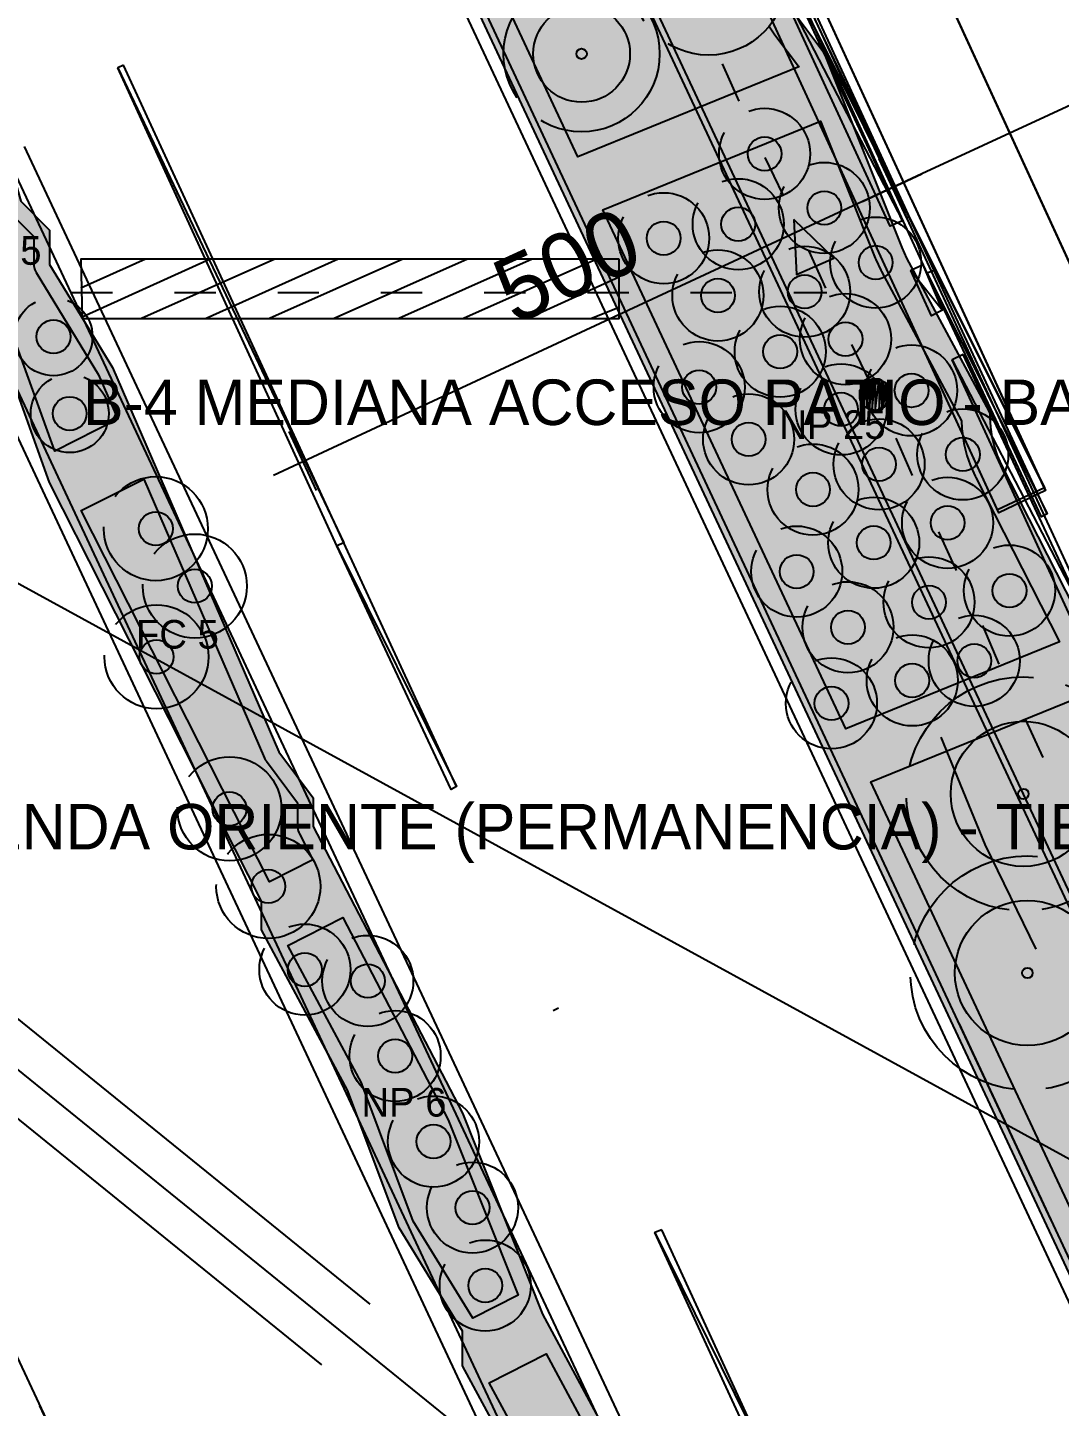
# Model space of a CAD drawing. Header units: metres. Extents: x 1 to 213, y 1 to 147.
# Drawn here: x 95.04 to 102.97, y 90.53 to 101.13 of the extents above; entities that cross this region are included whole.
import ezdxf
from ezdxf.enums import TextEntityAlignment as Align

# ---------------------------------------------------------------- set-up
doc = ezdxf.new("R2010")
doc.units = ezdxf.units.M
doc.linetypes.add('DASHED', pattern=[1.524, 1.27, -0.254])
for name, color, linetype in [('00-BASE-ARQUITECTURA', 8, 'Continuous'), ('00-BASE-TEXTO', 8, 'Continuous'), ('PJ-ARBUSTOS', 82, 'Continuous'), ('PJ-COPA-ADULTA', 8, 'DASHED'), ('PJ-CUBRESUELOS', 150, 'Continuous'), ('PJ-ETIQUETAS', 7, 'Continuous'), ('PJ-GRAVILLA', 42, 'Continuous'), ('PJ-LIMITE-JARDIN', 7, 'Continuous'), ('PJ-MASAS', 92, 'Continuous'), ('PJ-MASAS-RELLENO', 92, 'Continuous'), ('PJ-RIEGO-SECTORES', 5, 'Continuous'), ('PJ-ZONAS-TIPOLOGIA', 30, 'Continuous')]:
    doc.layers.add(name, color=color, linetype=linetype)

# ---------------------------------------------------------------- blocks, each defined once
blk = doc.blocks.new('PJ_GB')
blk.add_circle((0, 0), 0.13)
at = {"flags": 1}
for tag, p, height in [('CODIGO', (0.15, 0.15), 0.2), ('ESPECIE', (0.15, -0.1), 0.15), ('ZONA', (0.15, -0.3), 0.15)]:
    blk.add_attdef(tag, p, '', height=height, dxfattribs=at)
blk = doc.blocks.new('PJ_FC')
blk.add_circle((0, 0), 0.13)
at = {"flags": 1}
for tag, p, height in [('CODIGO', (0.15, 0.15), 0.2), ('ESPECIE', (0.15, -0.1), 0.15), ('ZONA', (0.15, -0.3), 0.15)]:
    blk.add_attdef(tag, p, '', height=height, dxfattribs=at)
blk = doc.blocks.new('PJ_NP')
blk.add_circle((0, 0), 0.13)
at = {"flags": 1}
for tag, p, height in [('CODIGO', (0.15, 0.15), 0.2), ('ESPECIE', (0.15, -0.1), 0.15), ('ZONA', (0.15, -0.3), 0.15)]:
    blk.add_attdef(tag, p, '', height=height, dxfattribs=at)
blk = doc.blocks.new('PJ_HS')
for radius in [0.558, 0.04]:
    blk.add_circle((0, 0), radius)
at = {"flags": 1}
for tag, p, height in [('CODIGO', (0.15, 0.15), 0.2), ('ESPECIE', (0.15, -0.1), 0.15), ('ZONA', (0.15, -0.3), 0.15)]:
    blk.add_attdef(tag, p, '', height=height, dxfattribs=at)
blk = doc.blocks.new('PJ_BA')
for radius in [0.372, 0.04]:
    blk.add_circle((0, 0), radius)
at = {"flags": 1}
for tag, p, height in [('CODIGO', (0.15, 0.15), 0.2), ('ESPECIE', (0.15, -0.1), 0.15), ('ZONA', (0.15, -0.3), 0.15)]:
    blk.add_attdef(tag, p, '', height=height, dxfattribs=at)

msp = doc.modelspace()

# ---------------------------------------------------------------- hatches: boundary and pattern name
at = {"layer": 'PJ-GRAVILLA'}
h = msp.add_hatch(dxfattribs=at)
h.set_pattern_fill('GRAVEL', scale=0.03)
h.paths.add_polyline_path([(90.399, 107.685), (91.413, 106.759), (92.031, 105.966), (93.089, 104.069), (93.177, 103.628), (93.662, 102.835), (94.059, 101.732), (94.809, 100.409), (94.985, 99.792), (95.206, 99.571), (95.206, 99.307), (95.691, 98.513), (96.97, 95.559), (97.234, 95.206), (97.234, 94.985), (98.381, 92.781), (98.998, 91.237), (99.66, 90.002), (99.66, 89.782), (99.924, 89.473), (100.012, 89.076), (99.704, 88.768), (99.263, 88.988), (99.263, 89.209), (98.381, 90.84), (98.381, 91.105), (97.896, 91.899), (97.499, 92.957), (96.837, 94.192), (96.837, 94.412), (95.206, 97.631), (94.809, 98.734), (94.324, 99.527), (93.927, 100.63), (93.442, 101.424), (92.516, 103.584), (91.943, 104.158), (91.546, 104.29), (91.193, 104.643), (90.928, 104.687), (90.355, 105.084), (90.399, 107.685)])
h = msp.add_hatch(dxfattribs=at)
h.set_pattern_fill('GRAVEL', scale=0.03)
h.paths.add_polyline_path([(96.457, 105.666), (98.275, 106.618), (98.292, 106.626), (98.306, 106.613), (98.72, 106.2), (98.733, 106.186), (98.739, 106.168), (98.923, 105.579), (98.947, 105.515), (98.975, 105.453), (99.009, 105.393), (99.385, 104.792), (99.394, 104.775), (99.402, 104.757), (99.952, 103.304), (99.986, 103.227), (100.028, 103.153), (100.077, 103.085), (100.134, 103.022), (100.262, 102.893), (100.276, 102.878), (100.285, 102.859), (100.855, 101.394), (100.884, 101.327), (100.919, 101.264), (100.96, 101.203), (101.148, 100.953), (101.158, 100.938), (101.165, 100.922), (101.76, 99.436), (101.797, 99.356), (102.429, 98.178), (102.437, 98.16), (102.438, 98.141), (102.438, 98.131), (102.441, 98.056), (102.452, 97.982), (102.469, 97.909), (102.494, 97.838), (102.525, 97.769), (103.794, 95.272), (103.803, 95.249), (103.81, 95.226), (103.893, 94.868), (103.914, 94.794), (103.942, 94.722), (103.977, 94.653), (104.018, 94.588), (104.065, 94.527), (104.189, 94.383), (104.201, 94.368), (104.202, 94.333), (104.21, 94.253), (104.226, 94.175), (104.25, 94.099), (104.281, 94.026), (104.319, 93.956), (104.677, 93.369), (104.686, 93.353), (104.693, 93.337), (105.277, 91.836), (105.307, 91.768), (105.344, 91.702), (105.735, 91.077), (105.744, 91.06), (105.752, 91.042), (106.302, 89.59), (106.336, 89.513), (106.378, 89.439), (106.427, 89.37), (106.484, 89.307), (106.613, 89.178), (106.626, 89.164), (106.627, 89.145), (106.627, 89.137), (106.631, 89.062), (106.641, 88.986), (106.659, 88.913), (106.684, 88.841), (106.715, 88.772), (107.5, 87.241), (107.516, 87.207), (108.087, 85.779), (108.116, 85.715), (108.15, 85.654), (108.19, 85.596), (108.379, 85.344), (108.39, 85.328), (108.398, 85.309), (108.76, 84.302), (108.792, 84.227), (108.83, 84.156), (109.262, 83.449), (109.272, 83.431), (109.28, 83.413), (109.642, 82.406), (109.673, 82.331), (109.712, 82.26), (110.146, 81.551), (110.154, 81.535), (110.161, 81.519), (110.723, 80.075), (110.76, 79.993), (110.806, 79.916), (110.861, 79.845), (111.022, 79.657), (111.036, 79.639), (111.045, 79.619), (111.638, 78.094), (111.675, 78.012), (112.572, 76.303), (112.579, 76.288), (112.584, 76.271), (112.668, 75.906), (112.689, 75.832), (112.717, 75.76), (112.752, 75.692), (112.793, 75.627), (112.84, 75.566), (112.965, 75.42), (112.976, 75.406), (112.985, 75.39), (113.585, 74.103), (113.593, 74.083), (113.594, 74.078), (113.601, 74.011), (113.617, 73.934), (113.64, 73.86), (113.67, 73.787), (113.708, 73.718), (113.752, 73.653), (113.848, 73.524), (113.858, 73.51), (113.865, 73.494), (114.46, 72.008), (114.497, 71.927), (115.128, 70.749), (115.137, 70.732), (115.138, 70.712), (115.138, 70.709), (115.142, 70.632), (115.153, 70.555), (115.171, 70.48), (115.197, 70.407), (115.23, 70.336), (116.011, 68.853), (116.019, 68.835), (116.02, 68.802), (116.028, 68.722), (116.044, 68.644), (116.068, 68.568), (116.099, 68.494), (116.137, 68.424), (116.494, 67.839), (116.504, 67.821), (116.512, 67.802), (116.852, 66.857), (116.88, 66.79), (116.913, 66.726), (116.953, 66.665), (116.997, 66.608), (117.153, 66.426), (117.165, 66.41), (117.167, 66.37), (117.167, 66.37), (117.17, 66.313), (117.182, 66.235), (117.201, 66.158), (117.228, 66.084), (117.262, 66.012), (117.775, 65.06), (117.783, 65.043), (117.789, 65.025), (117.983, 64.407), (118.007, 64.339), (118.038, 64.274), (118.922, 62.589), (118.929, 62.574), (118.934, 62.557), (119.018, 62.192), (119.039, 62.118), (119.067, 62.046), (119.102, 61.977), (119.143, 61.912), (119.19, 61.851), (119.313, 61.709), (119.326, 61.691), (119.335, 61.672), (119.604, 61), (113.028, 61), (113.951, 62.424), (113.988, 62.487), (114.019, 62.554), (114.291, 63.213), (114.301, 63.235), (114.314, 63.255), (114.889, 64.045), (114.931, 64.11), (114.967, 64.179), (114.997, 64.251), (115.019, 64.326), (115.034, 64.402), (115.047, 64.494), (115.051, 64.514), (115.062, 64.531), (115.161, 64.657), (115.206, 64.722), (115.246, 64.792), (115.277, 64.865), (115.302, 64.941), (115.319, 65.019), (115.328, 65.099), (115.329, 65.179), (115.321, 65.258), (115.307, 65.337), (115.284, 65.413), (115.254, 65.487), (96.449, 105.64), (96.442, 105.657), (96.457, 105.666)])
at = {"layer": 'PJ-MASAS-RELLENO'}
for points in [[(99.195, 104.68), (99.197, 104.677), (99.198, 104.674), (99.746, 103.226), (99.75, 103.216), (99.784, 103.138), (99.795, 103.117), (99.837, 103.044), (99.85, 103.024), (99.899, 102.956), (99.914, 102.938), (99.971, 102.875), (99.979, 102.866), (100.089, 102.756), (100.65, 101.314), (100.653, 101.305), (100.683, 101.238), (100.692, 101.22), (100.727, 101.157), (100.737, 101.14), (100.778, 101.08), (100.784, 101.071), (100.966, 100.83), (100.968, 100.825), (99.27, 100.134), (97.402, 104.124), (99.108, 104.818), (99.195, 104.68)], [(94.698, 100.363), (94.87, 99.759), (94.874, 99.747), (94.879, 99.736), (94.885, 99.726), (94.892, 99.716), (94.901, 99.707), (95.086, 99.522), (95.086, 99.307), (95.086, 99.296), (95.088, 99.285), (95.09, 99.274), (95.094, 99.264), (95.098, 99.254), (95.103, 99.244), (95.584, 98.458), (95.732, 98.117), (95.247, 97.872), (94.922, 98.774), (94.917, 98.786), (94.911, 98.796), (94.433, 99.58), (94.04, 100.67), (94.035, 100.682), (94.029, 100.692), (93.96, 100.807), (94.338, 100.998), (94.698, 100.363)], [(101.556, 99.355), (101.56, 99.344), (101.598, 99.263), (101.603, 99.252), (102.219, 98.103), (102.222, 98.046), (102.224, 98.025), (102.234, 97.951), (102.238, 97.931), (102.255, 97.858), (102.261, 97.838), (102.286, 97.767), (102.293, 97.747), (102.324, 97.679), (102.328, 97.669), (102.972, 96.404), (101.33, 95.736), (99.461, 99.726), (101.135, 100.407), (101.556, 99.355)], [(96.86, 95.511), (96.866, 95.498), (96.874, 95.487), (97.114, 95.166), (97.114, 94.985), (97.115, 94.974), (97.117, 94.962), (97.119, 94.951), (97.123, 94.94), (97.128, 94.93), (97.232, 94.729), (96.897, 94.56), (95.45, 97.414), (95.931, 97.657), (96.86, 95.511)], [(103.595, 95.178), (103.596, 95.174), (103.597, 95.17), (103.679, 94.819), (103.681, 94.808), (103.702, 94.734), (103.709, 94.714), (103.737, 94.642), (103.745, 94.623), (103.78, 94.554), (103.791, 94.536), (103.832, 94.471), (103.844, 94.453), (103.891, 94.392), (103.898, 94.384), (103.987, 94.281), (103.992, 94.231), (103.995, 94.21), (104.011, 94.132), (104.016, 94.11), (104.04, 94.034), (104.047, 94.014), (104.078, 93.94), (104.088, 93.921), (104.126, 93.851), (104.131, 93.841), (104.487, 93.258), (104.489, 93.256), (104.49, 93.253), (104.983, 91.986), (103.39, 91.338), (101.521, 95.328), (103.176, 96.001), (103.595, 95.178)], [(98.272, 92.73), (98.811, 91.382), (98.461, 91.204), (98.004, 91.951), (97.611, 92.999), (97.605, 93.014), (97.038, 94.071), (97.463, 94.286), (98.272, 92.73)], [(99.54, 89.972), (99.54, 89.782), (99.54, 89.77), (99.542, 89.758), (99.545, 89.746), (99.549, 89.735), (99.555, 89.724), (99.561, 89.713), (99.569, 89.704), (99.814, 89.418), (99.856, 89.228), (99.456, 89.026), (99.383, 89.062), (99.383, 89.209), (99.382, 89.221), (99.38, 89.232), (99.378, 89.244), (99.373, 89.255), (99.368, 89.266), (98.588, 90.709), (99.026, 90.93), (99.54, 89.972)]]:
    msp.add_hatch(color=7, dxfattribs=at).paths.add_polyline_path(points)

# ---------------------------------------------------------------- linework, layer by layer
at = {"layer": '00-BASE-ARQUITECTURA'}
for points in [[(132.733, 32.681), (129.96, 38.513), (126.753, 45.678), (123.451, 52.758), (120.043, 60.007), (116.752, 67.225), (113.566, 74.21), (110.402, 81.365), (106.962, 88.477), (103.628, 95.705), (100.348, 102.806), (97.046, 109.993), (93.786, 117.105), (90.42, 124.481), (87.14, 131.54), (83.753, 138.843), (80.652, 145.574)], [(84.028, 140.663), (126.446, 48.45)], [(84.039, 140.642), (126.457, 48.429)], [(102.909, 91.959), (82.451, 135.647)], [(110.857, 74.623), (103.47, 90.403), (103.48, 90.403), (82.356, 135.498)], [(97.628, 108.945), (97.268, 108.775), (102.856, 97.589), (97.628, 108.945)], [(97.638, 108.924), (97.278, 108.754), (102.866, 97.568), (97.638, 108.924)], [(97.268, 108.775), (102.856, 97.589), (102.496, 97.42), (97.268, 108.775)], [(97.278, 108.754), (102.866, 97.568), (102.507, 97.398), (97.278, 108.754)], [(115.08, 106.087), (101.914, 100.002)], [(100.316, 102.933), (100.274, 102.912), (102.009, 99.261), (100.316, 102.933)], [(100.274, 102.912), (102.009, 99.261), (101.956, 99.24), (100.274, 102.912)], [(100.813, 101.685), (100.729, 101.642), (101.766, 99.642), (100.813, 101.685)], [(100.729, 101.642), (101.766, 99.642), (101.671, 99.6), (100.729, 101.642)], [(95.776, 100.838), (95.733, 100.817), (97.469, 97.166), (95.776, 100.838)], [(95.733, 100.817), (97.469, 97.166), (97.416, 97.144), (95.733, 100.817)], [(100.379, 100.849), (100.506, 100.563)], [(104.581, 91.821), (104.348, 91.715), (88.769, 100.245)], [(93.913, 100.214), (99.205, 88.911)], [(94.051, 100.277), (99.332, 88.985)], [(100.104, 89.355), (95.014, 100.214)], [(99.967, 89.292), (94.876, 100.15)], [(100.707, 100.129), (100.845, 99.843)], [(101.586, 100.118), (101.798, 99.663)], [(101.798, 99.663), (101.586, 100.118)], [(101.914, 100.002), (101.459, 99.79)], [(101.459, 99.79), (101.914, 100.002)], [(101.459, 99.79), (97.384, 97.896)], [(100.93, 99.653), (100.951, 99.229), (101.237, 99.356), (100.93, 99.653)], [(95.945, 99.346), (95.448, 99.123)], [(96.442, 99.346), (95.458, 98.901)], [(96.94, 99.346), (95.913, 98.891)], [(97.427, 99.346), (96.411, 98.891)], [(97.924, 99.346), (96.897, 98.891)], [(98.421, 99.346), (97.395, 98.891)], [(98.919, 99.346), (97.892, 98.891)], [(99.416, 99.346), (98.39, 98.891)], [(101.046, 99.409), (101.173, 99.123)], [(101.925, 99.303), (101.829, 99.261), (102.073, 98.954), (101.925, 99.303)], [(101.829, 99.261), (102.073, 98.954), (101.988, 98.912), (101.829, 99.261)], [(102.009, 99.261), (101.956, 99.24)], [(102.009, 99.261), (101.956, 99.24), (102.877, 97.388), (102.009, 99.261)], [(101.956, 99.24), (102.877, 97.388), (102.835, 97.367), (101.956, 99.24)], [(99.586, 99.208), (98.887, 98.891)], [(95.373, 99.092), (95.691, 99.092)], [(96.167, 99.092), (96.485, 99.092)], [(96.961, 99.092), (97.278, 99.092)], [(97.755, 99.092), (98.072, 99.092)], [(98.548, 99.092), (98.866, 99.092)], [(99.342, 99.092), (99.66, 99.092)], [(100.136, 99.092), (100.453, 99.092)], [(100.93, 99.092), (101.184, 99.092)], [(99.586, 98.975), (99.374, 98.891)], [(101.374, 98.69), (101.512, 98.404)], [(102.231, 98.615), (102.147, 98.573), (103.184, 96.573), (102.231, 98.615)], [(91.373, 98.563), (96.58, 87.439)], [(102.147, 98.573), (103.184, 96.573), (103.089, 96.531), (102.147, 98.573)], [(101.554, 98.425), (101.533, 98.425), (101.512, 98.414), (101.491, 98.404), (101.469, 98.393), (101.459, 98.372), (101.448, 98.351), (101.438, 98.33), (101.438, 98.309), (101.438, 98.287), (101.438, 98.266), (101.448, 98.245), (101.459, 98.224), (101.48, 98.213), (101.501, 98.203), (101.522, 98.192), (101.544, 98.182), (101.565, 98.182), (101.586, 98.192), (101.607, 98.203), (101.628, 98.213), (101.639, 98.224), (101.66, 98.245), (101.671, 98.266), (101.671, 98.287), (101.671, 98.309), (101.671, 98.33), (101.66, 98.351), (101.649, 98.372), (101.639, 98.393), (101.618, 98.404), (101.596, 98.414), (101.575, 98.425), (101.554, 98.425)], [(101.448, 98.361), (101.448, 98.256), (101.459, 98.383), (101.448, 98.361)], [(101.448, 98.256), (101.459, 98.383), (101.459, 98.234), (101.448, 98.256)], [(101.459, 98.383), (101.459, 98.234), (101.469, 98.393), (101.459, 98.383)], [(101.459, 98.234), (101.469, 98.393), (101.469, 98.213), (101.459, 98.234)], [(101.469, 98.393), (101.469, 98.213), (101.491, 98.414), (101.469, 98.393)], [(101.469, 98.213), (101.491, 98.414), (101.491, 98.203), (101.469, 98.213)], [(101.491, 98.414), (101.491, 98.203), (101.512, 98.414), (101.491, 98.414)], [(101.491, 98.203), (101.512, 98.414), (101.512, 98.192), (101.491, 98.203)], [(101.512, 98.414), (101.512, 98.192), (101.533, 98.425), (101.512, 98.414)], [(101.512, 98.192), (101.533, 98.425), (101.533, 98.192), (101.512, 98.192)], [(101.533, 98.425), (101.533, 98.192), (101.554, 98.425), (101.533, 98.425)], [(101.533, 98.192), (101.554, 98.425), (101.554, 98.182), (101.533, 98.192)], [(101.554, 98.425), (101.554, 98.182), (101.586, 98.425), (101.554, 98.425)], [(101.554, 98.182), (101.586, 98.425), (101.586, 98.192), (101.554, 98.182)], [(101.586, 98.425), (101.586, 98.192), (101.607, 98.414), (101.586, 98.425)], [(101.586, 98.192), (101.607, 98.414), (101.607, 98.192), (101.586, 98.192)], [(101.607, 98.414), (101.607, 98.192), (101.618, 98.404), (101.607, 98.414)], [(101.607, 98.192), (101.618, 98.404), (101.618, 98.213), (101.607, 98.192)], [(101.618, 98.404), (101.618, 98.213), (101.639, 98.393), (101.618, 98.404)], [(101.618, 98.213), (101.639, 98.393), (101.639, 98.224), (101.618, 98.213)], [(101.639, 98.393), (101.639, 98.224), (101.649, 98.372), (101.639, 98.393)], [(101.438, 98.34), (101.438, 98.277), (101.448, 98.361), (101.438, 98.34)], [(101.438, 98.277), (101.448, 98.361), (101.448, 98.256), (101.438, 98.277)], [(101.438, 98.319), (101.438, 98.298), (101.438, 98.34), (101.438, 98.319)], [(101.438, 98.298), (101.438, 98.34), (101.438, 98.277), (101.438, 98.298)], [(101.639, 98.224), (101.649, 98.372), (101.649, 98.245), (101.639, 98.224)], [(101.649, 98.372), (101.649, 98.245), (101.66, 98.351), (101.649, 98.372)], [(101.649, 98.245), (101.66, 98.351), (101.66, 98.266), (101.649, 98.245)], [(101.66, 98.266), (101.66, 98.351), (101.671, 98.33), (101.66, 98.266)], [(101.66, 98.266), (101.671, 98.287), (101.671, 98.33), (101.66, 98.266)], [(101.671, 98.287), (101.671, 98.33), (101.671, 98.309), (101.671, 98.287)], [(97.046, 98.023), (97.257, 97.568)], [(101.713, 97.97), (101.84, 97.684)], [(97.384, 97.896), (96.929, 97.684)], [(102.041, 97.25), (102.179, 96.954)], [(97.469, 97.166), (97.416, 97.144)], [(97.469, 97.166), (97.416, 97.144), (98.337, 95.292), (97.469, 97.166)], [(97.416, 97.144), (98.337, 95.292), (98.294, 95.271), (97.416, 97.144)], [(102.38, 96.531), (102.507, 96.234)], [(102.708, 95.811), (102.845, 95.515)], [(102.792, 94.043), (102.401, 94.848), (102.062, 95.673)], [(106.116, 84.085), (92.156, 95.388)], [(97.3, 90.847), (92.463, 94.763), (92.833, 95.229), (97.67, 91.313)], [(99.12, 93.588), (99.078, 93.567)], [(115.471, 65.109), (102.2, 93.472)], [(99.914, 91.884), (99.861, 91.863), (100.782, 90.001), (99.914, 91.884)], [(99.861, 91.863), (100.782, 90.001), (100.729, 89.979), (99.861, 91.863)], [(95.13, 90.53), (96.548, 87.503)]]:
    msp.add_lwpolyline(points, dxfattribs=at)
for points in [[(97.564, 106.077), (116.656, 65.299), (116.709, 65.32), (97.607, 106.098)], [(99.586, 99.346), (95.448, 99.346), (95.458, 98.891), (99.586, 98.891)]]:
    msp.add_lwpolyline(points, close=True, dxfattribs=at)
at = {"layer": 'PJ-COPA-ADULTA'}
for centre, radius in [((100.274, 101.516), 0.6), ((99.298, 100.926), 0.6), ((100.705, 100.157), 0.35), ((101.164, 99.741), 0.35), ((100.502, 99.616), 0.35), ((99.929, 99.508), 0.35), ((101.559, 99.321), 0.35), ((101.013, 99.097), 0.35), ((100.346, 99.068), 0.35), ((95.237, 98.751), 0.3), ((101.327, 98.732), 0.35), ((100.825, 98.636), 0.35), ((100.202, 98.363), 0.35), ((101.835, 98.338), 0.35), ((101.293, 98.192), 0.35), ((95.362, 98.16), 0.3), ((100.582, 97.962), 0.35), ((102.229, 97.846), 0.35), ((101.585, 97.77), 0.35), ((101.077, 97.576), 0.35), ((96.024, 97.275), 0.4), ((102.112, 97.32), 0.35), ((101.544, 97.167), 0.35), ((96.324, 96.834), 0.4), ((100.952, 96.945), 0.35), ((102.588, 96.799), 0.35), ((101.969, 96.709), 0.35), ((101.346, 96.517), 0.35), ((96.029, 96.29), 0.4), ((102.317, 96.259), 0.35), ((101.84, 96.108), 0.35), ((101.219, 95.932), 0.35), ((102.695, 95.236), 0.9), ((96.591, 95.121), 0.4), ((96.889, 94.525), 0.4), ((102.726, 93.859), 0.9), ((97.17, 93.885), 0.35), ((97.654, 93.798), 0.35), ((97.864, 93.221), 0.35), ((98.159, 92.563), 0.35), ((98.459, 92.055), 0.35), ((98.557, 91.456), 0.35)]:
    msp.add_circle(centre, radius, dxfattribs=at)
at = {"layer": 'PJ-LIMITE-JARDIN'}
for points in [[(115.254, 65.487), (96.449, 105.64)], [(94.059, 101.732), (94.809, 100.409), (94.985, 99.792), (95.206, 99.571), (95.206, 99.307), (95.691, 98.513), (96.97, 95.559), (97.234, 95.206), (97.234, 94.985), (98.381, 92.781), (98.998, 91.237), (99.66, 90.002)], [(99.263, 89.209), (98.381, 90.84), (98.381, 91.105), (97.896, 91.899), (97.499, 92.957), (96.837, 94.192), (96.837, 94.412), (95.206, 97.631), (94.809, 98.734), (94.324, 99.527), (93.927, 100.63), (93.442, 101.424)], [(100.96, 101.203), (101.148, 100.953), (101.158, 100.938), (101.165, 100.922), (101.76, 99.436), (101.797, 99.356), (102.429, 98.178), (102.437, 98.16), (102.438, 98.141), (102.438, 98.131), (102.441, 98.056), (102.452, 97.982), (102.469, 97.909), (102.494, 97.838), (102.525, 97.769), (103.794, 95.272)]]:
    msp.add_lwpolyline(points, dxfattribs=at)
at = {"layer": 'PJ-MASAS'}
for points in [[(100.737, 101.14), (100.778, 101.08), (100.784, 101.071), (100.966, 100.83), (100.968, 100.825), (99.27, 100.134), (97.402, 104.124)], [(94.901, 99.707), (95.086, 99.522), (95.086, 99.307), (95.086, 99.296), (95.088, 99.285), (95.09, 99.274), (95.094, 99.264), (95.098, 99.254), (95.103, 99.244), (95.584, 98.458), (95.732, 98.117), (95.247, 97.872), (94.922, 98.774)], [(103.39, 91.338), (101.521, 95.328), (103.176, 96.001)]]:
    msp.add_lwpolyline(points, dxfattribs=at)
for points in [[(101.556, 99.355), (101.56, 99.344), (101.598, 99.263), (101.603, 99.252), (102.219, 98.103), (102.222, 98.046), (102.224, 98.025), (102.234, 97.951), (102.238, 97.931), (102.255, 97.858), (102.261, 97.838), (102.286, 97.767), (102.293, 97.747), (102.324, 97.679), (102.328, 97.669), (102.972, 96.404), (101.33, 95.736), (99.461, 99.726), (101.135, 100.407), (101.556, 99.355)], [(96.86, 95.511), (96.866, 95.498), (96.874, 95.487), (97.114, 95.166), (97.114, 94.985), (97.115, 94.974), (97.117, 94.962), (97.119, 94.951), (97.123, 94.94), (97.128, 94.93), (97.232, 94.729), (96.897, 94.56), (95.45, 97.414), (95.931, 97.657), (96.86, 95.511)], [(98.272, 92.73), (98.811, 91.382), (98.461, 91.204), (98.004, 91.951), (97.611, 92.999), (97.605, 93.014), (97.038, 94.071), (97.463, 94.286), (98.272, 92.73)], [(99.54, 89.972), (99.54, 89.782), (99.54, 89.77), (99.542, 89.758), (99.545, 89.746), (99.549, 89.735), (99.555, 89.724), (99.561, 89.713), (99.569, 89.704), (99.814, 89.418), (99.856, 89.228), (99.456, 89.026), (99.383, 89.062), (99.383, 89.209), (99.382, 89.221), (99.38, 89.232), (99.378, 89.244), (99.373, 89.255), (99.368, 89.266), (98.588, 90.709), (99.026, 90.93), (99.54, 89.972)]]:
    msp.add_lwpolyline(points, close=True, dxfattribs=at)
at = {"layer": 'PJ-RIEGO-SECTORES'}
for points in [[(115.254, 65.487), (96.449, 105.64)], [(94.059, 101.732), (94.809, 100.409), (94.985, 99.792), (95.206, 99.571), (95.206, 99.307), (95.691, 98.513), (96.97, 95.559), (97.234, 95.206), (97.234, 94.985), (98.381, 92.781), (98.998, 91.237), (99.66, 90.002)], [(99.263, 89.209), (98.381, 90.84), (98.381, 91.105), (97.896, 91.899), (97.499, 92.957), (96.837, 94.192), (96.837, 94.412), (95.206, 97.631), (94.809, 98.734), (94.324, 99.527), (93.927, 100.63), (93.442, 101.424)], [(100.96, 101.203), (101.148, 100.953), (101.158, 100.938), (101.165, 100.922), (101.76, 99.436), (101.797, 99.356), (102.429, 98.178), (102.437, 98.16), (102.438, 98.141), (102.438, 98.131), (102.441, 98.056), (102.452, 97.982), (102.469, 97.909), (102.494, 97.838), (102.525, 97.769), (103.794, 95.272)]]:
    msp.add_lwpolyline(points, dxfattribs=at)

# ---------------------------------------------------------------- block references
at = {"layer": 'PJ-ARBUSTOS'}
for name, p in [('PJ_BA', (99.298, 100.926)), ('PJ_HS', (102.695, 95.236)), ('PJ_HS', (102.726, 93.859))]:
    msp.add_blockref(name, p, dxfattribs=at)
at = {"layer": 'PJ-CUBRESUELOS'}
for name, p in [('PJ_NP', (100.705, 100.157)), ('PJ_NP', (101.164, 99.741)), ('PJ_NP', (100.502, 99.616)), ('PJ_NP', (99.929, 99.508)), ('PJ_NP', (101.559, 99.321)), ('PJ_NP', (101.013, 99.097)), ('PJ_NP', (100.346, 99.068)), ('PJ_GB', (95.237, 98.751)), ('PJ_NP', (101.327, 98.732)), ('PJ_NP', (100.825, 98.636)), ('PJ_NP', (100.202, 98.363)), ('PJ_NP', (101.835, 98.338)), ('PJ_GB', (95.362, 98.16)), ('PJ_NP', (101.293, 98.192)), ('PJ_NP', (100.582, 97.962)), ('PJ_NP', (102.229, 97.846)), ('PJ_NP', (101.585, 97.77)), ('PJ_NP', (101.077, 97.576)), ('PJ_NP', (102.112, 97.32)), ('PJ_FC', (96.024, 97.275)), ('PJ_NP', (101.544, 97.167)), ('PJ_NP', (100.952, 96.945)), ('PJ_FC', (96.324, 96.834)), ('PJ_NP', (102.588, 96.799)), ('PJ_NP', (101.969, 96.709)), ('PJ_NP', (101.346, 96.517)), ('PJ_FC', (96.029, 96.29)), ('PJ_NP', (102.317, 96.259)), ('PJ_NP', (101.84, 96.108)), ('PJ_NP', (101.219, 95.932)), ('PJ_FC', (96.591, 95.121)), ('PJ_FC', (96.889, 94.525)), ('PJ_NP', (97.17, 93.885)), ('PJ_NP', (97.654, 93.798)), ('PJ_NP', (97.864, 93.221)), ('PJ_NP', (98.159, 92.563)), ('PJ_NP', (98.459, 92.055)), ('PJ_NP', (98.557, 91.456))]:
    msp.add_blockref(name, p, dxfattribs=at)

# ---------------------------------------------------------------- texts
at = {"layer": '00-BASE-TEXTO'}
msp.add_text('500', height=0.503, rotation=24.7027, dxfattribs=at).set_placement((98.781, 98.838))
at = {"layer": 'PJ-ETIQUETAS'}
for s, p in [('GB 5', (94.81, 99.414)), ('NP 25', (101.227, 98.075)), ('FC 5', (96.19, 96.463)), ('NP 6', (97.932, 92.865))]:
    msp.add_text(s, height=0.22, dxfattribs=at).set_placement(p, align=Align.MIDDLE_CENTER)
at = {"layer": 'PJ-ZONAS-TIPOLOGIA'}
for s, p in [('B-4 MEDIANA ACCESO PATIO - BANDEJÓN ACCESO/SALIDA (tipología 1)', (95.464, 98.072)), ('T-3 JARDÍN TIENDA ORIENTE (PERMANENCIA) - TIENDA Y TERRAZA (tipología 3)', (91.612, 94.809))]:
    msp.add_text(s, height=0.35, dxfattribs=at).set_placement(p)

doc.saveas('drawing.dxf')
